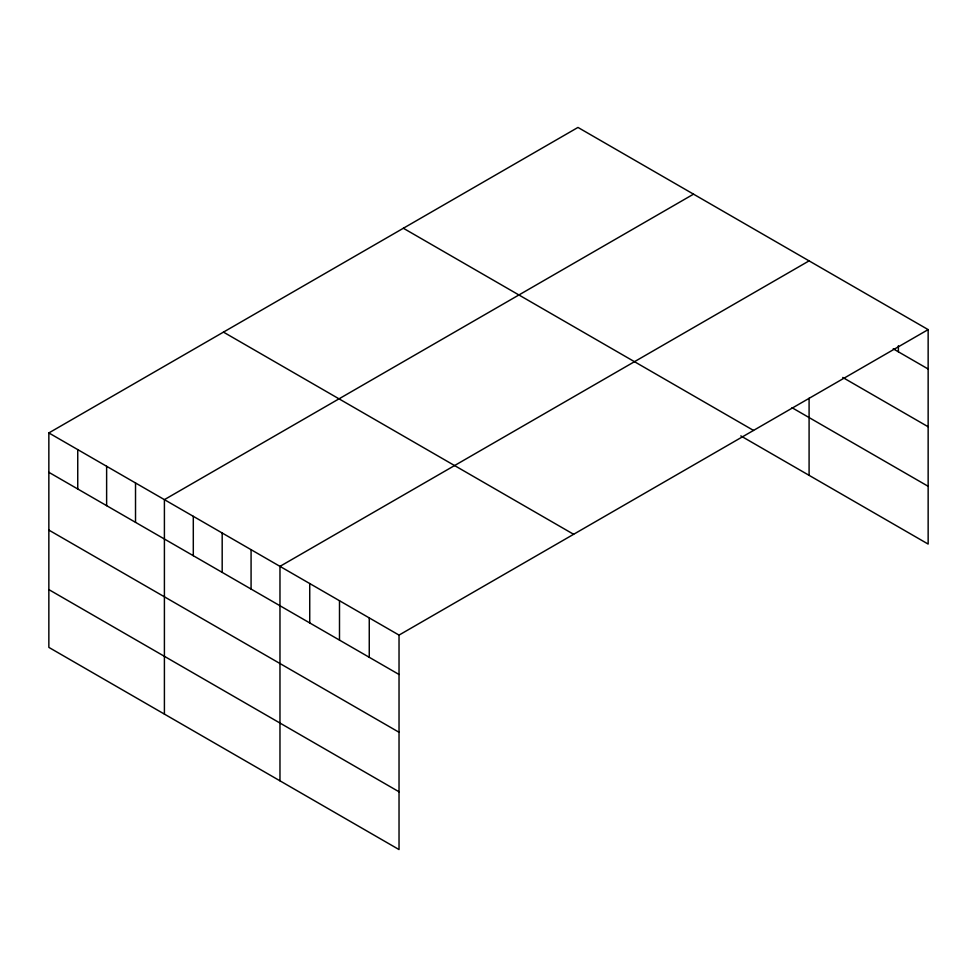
<?xml version="1.0" encoding="UTF-8"?>
<svg xmlns="http://www.w3.org/2000/svg" width="977" height="977" viewBox="0 0 977 977"><rect width="100%" height="100%" fill="white"/><g stroke="black" fill="none" stroke-linecap="round" stroke-linejoin="round"><path stroke-width="1.47" d="M48.85 432.933L399.031 635.099L399.031 849.563L48.85 647.385L48.85 432.933L577.969 127.437L928.15 329.615L928.15 544.067L740.81 435.913M693.536 194.154L164.405 499.65L164.405 714.102M809.09 260.871L279.972 566.367L279.972 780.818M399.031 635.099L928.15 329.615M893.21 348.826L928.15 369.001M842.736 377.452L928.15 426.766M792.017 407.702L928.15 486.29M403.367 228.252L753.536 430.43M223.464 332.119L573.633 534.297M48.85 472.306L399.031 674.484M48.85 530.084L399.031 732.261M48.85 589.607L399.031 791.785M898.388 345.748L898.388 351.805M809.09 398.213L809.09 475.335M369.257 617.916L369.257 657.301M339.495 600.733L339.495 640.106M309.733 583.55L309.733 622.923M251.077 549.685L251.077 589.058M222.182 533.002L222.182 572.388M193.299 516.32L193.299 555.705M135.522 482.968L135.522 522.341M106.627 466.285L106.627 505.671M77.745 449.603L77.745 488.988"/></g></svg>
